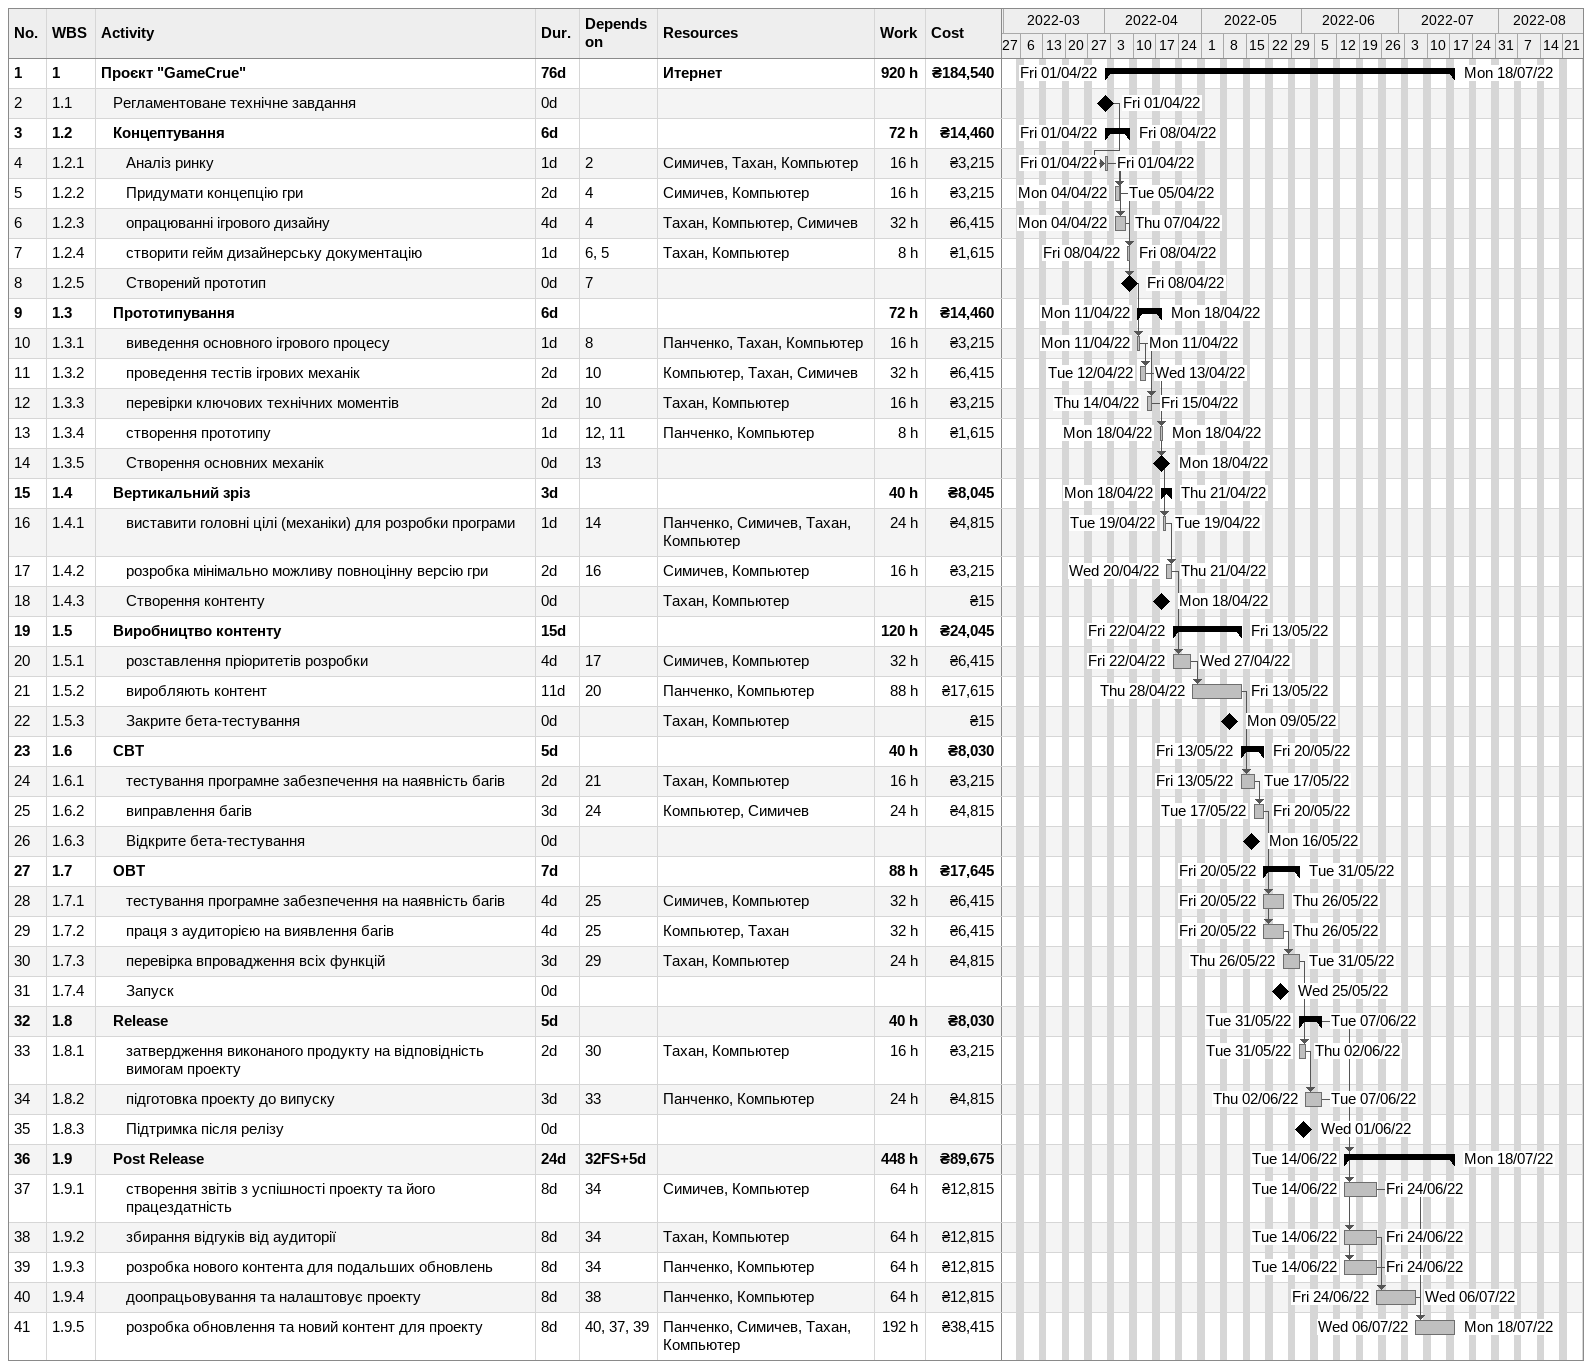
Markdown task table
| ID | WBS | Task | Duration | Start | Finish | Predecessors | Resources | Work (h) | Cost (₴) |
|---|---|---|---|---|---|---|---|---|---|
| 1 | 1 | **Проєкт "GameCrue"** | 76d | 2022-04-01 | 2022-07-18 |  | Итернет | 920 | 184540 |
| 2 | 1.1 | Регламентоване технічне завдання | 0d | 2022-04-01 | 2022-04-01 |  |  |  |  |
| 3 | 1.2 | **Концептування** | 6d | 2022-04-01 | 2022-04-08 |  |  | 72 | 14460 |
| 4 | 1.2.1 | Аналіз ринку | 1d | 2022-04-01 | 2022-04-01 | 2 | Симичев, Тахан, Компьютер | 16 | 3215 |
| 5 | 1.2.2 | Придумати концепцію гри | 2d | 2022-04-04 | 2022-04-05 | 4 | Симичев, Компьютер | 16 | 3215 |
| 6 | 1.2.3 | опрацюванні ігрового дизайну | 4d | 2022-04-04 | 2022-04-07 | 4 | Тахан, Компьютер, Симичев | 32 | 6415 |
| 7 | 1.2.4 | створити гейм дизайнерську документацію | 1d | 2022-04-08 | 2022-04-08 | 6, 5 | Тахан, Компьютер | 8 | 1615 |
| 8 | 1.2.5 | Створений прототип | 0d | 2022-04-08 | 2022-04-08 | 7 |  |  |  |
| 9 | 1.3 | **Прототипування** | 6d | 2022-04-11 | 2022-04-18 |  |  | 72 | 14460 |
| 10 | 1.3.1 | виведення основного ігрового процесу | 1d | 2022-04-11 | 2022-04-11 | 8 | Панченко, Тахан, Компьютер | 16 | 3215 |
| 11 | 1.3.2 | проведення тестів ігрових механік | 2d | 2022-04-12 | 2022-04-13 | 10 | Компьютер, Тахан, Симичев | 32 | 6415 |
| 12 | 1.3.3 | перевірки ключових технічних моментів | 2d | 2022-04-14 | 2022-04-15 | 10 | Тахан, Компьютер | 16 | 3215 |
| 13 | 1.3.4 | створення прототипу | 1d | 2022-04-18 | 2022-04-18 | 12, 11 | Панченко, Компьютер | 8 | 1615 |
| 14 | 1.3.5 | Створення основних механік | 0d | 2022-04-18 | 2022-04-18 | 13 |  |  |  |
| 15 | 1.4 | **Вертикальний зріз** | 3d | 2022-04-18 | 2022-04-21 |  |  | 40 | 8045 |
| 16 | 1.4.1 | виставити головні цілі (механіки) для розробки програми | 1d | 2022-04-19 | 2022-04-19 | 14 | Панченко, Симичев, Тахан, Компьютер | 24 | 4815 |
| 17 | 1.4.2 | розробка мінімально можливу повноцінну версію гри | 2d | 2022-04-20 | 2022-04-21 | 16 | Симичев, Компьютер | 16 | 3215 |
| 18 | 1.4.3 | Створення контенту | 0d | 2022-04-18 | 2022-04-18 |  | Тахан, Компьютер |  | 15 |
| 19 | 1.5 | **Виробництво контенту** | 15d | 2022-04-22 | 2022-05-13 |  |  | 120 | 24045 |
| 20 | 1.5.1 | розставлення пріоритетів розробки | 4d | 2022-04-22 | 2022-04-27 | 17 | Симичев, Компьютер | 32 | 6415 |
| 21 | 1.5.2 | виробляють контент | 11d | 2022-04-28 | 2022-05-13 | 20 | Панченко, Компьютер | 88 | 17615 |
| 22 | 1.5.3 | Закрите бета-тестування | 0d | 2022-05-09 | 2022-05-09 |  | Тахан, Компьютер |  | 15 |
| 23 | 1.6 | **CBT** | 5d | 2022-05-13 | 2022-05-20 |  |  | 40 | 8030 |
| 24 | 1.6.1 | тестування програмне забезпечення на наявність багів | 2d | 2022-05-13 | 2022-05-17 | 21 | Тахан, Компьютер | 16 | 3215 |
| 25 | 1.6.2 | виправлення багів | 3d | 2022-05-17 | 2022-05-20 | 24 | Компьютер, Симичев | 24 | 4815 |
| 26 | 1.6.3 | Відкрите бета-тестування | 0d | 2022-05-16 | 2022-05-16 |  |  |  |  |
| 27 | 1.7 | **OBT** | 7d | 2022-05-20 | 2022-05-31 |  |  | 88 | 17645 |
| 28 | 1.7.1 | тестування програмне забезпечення на наявність багів | 4d | 2022-05-20 | 2022-05-26 | 25 | Симичев, Компьютер | 32 | 6415 |
| 29 | 1.7.2 | праця з аудиторією на виявлення багів | 4d | 2022-05-20 | 2022-05-26 | 25 | Компьютер, Тахан | 32 | 6415 |
| 30 | 1.7.3 | перевірка впровадження всіх функцій | 3d | 2022-05-26 | 2022-05-31 | 29 | Тахан, Компьютер | 24 | 4815 |
| 31 | 1.7.4 | Запуск | 0d | 2022-05-25 | 2022-05-25 |  |  |  |  |
| 32 | 1.8 | **Release** | 5d | 2022-05-31 | 2022-06-07 |  |  | 40 | 8030 |
| 33 | 1.8.1 | затвердження виконаного продукту на відповідність вимогам проекту | 2d | 2022-05-31 | 2022-06-02 | 30 | Тахан, Компьютер | 16 | 3215 |
| 34 | 1.8.2 | підготовка проекту до випуску | 3d | 2022-06-02 | 2022-06-07 | 33 | Панченко, Компьютер | 24 | 4815 |
| 35 | 1.8.3 | Підтримка після релізу | 0d | 2022-06-01 | 2022-06-01 |  |  |  |  |
| 36 | 1.9 | **Post Release** | 24d | 2022-06-14 | 2022-07-18 | 32FS+5d |  | 448 | 89675 |
| 37 | 1.9.1 | створення звітів з успішності проекту та його працездатність | 8d | 2022-06-14 | 2022-06-24 | 34 | Симичев, Компьютер | 64 | 12815 |
| 38 | 1.9.2 | збирання відгуків від аудиторії | 8d | 2022-06-14 | 2022-06-24 | 34 | Тахан, Компьютер | 64 | 12815 |
| 39 | 1.9.3 | розробка нового контента для подальших обновлень | 8d | 2022-06-14 | 2022-06-24 | 34 | Панченко, Компьютер | 64 | 12815 |
| 40 | 1.9.4 | доопрацьовування та налаштовує проекту | 8d | 2022-06-24 | 2022-07-06 | 38 | Панченко, Компьютер | 64 | 12815 |
| 41 | 1.9.5 | розробка обновлення та новий контент для проекту | 8d | 2022-07-06 | 2022-07-18 | 40, 37, 39 | Панченко, Симичев, Тахан, Компьютер | 192 | 38415 |
